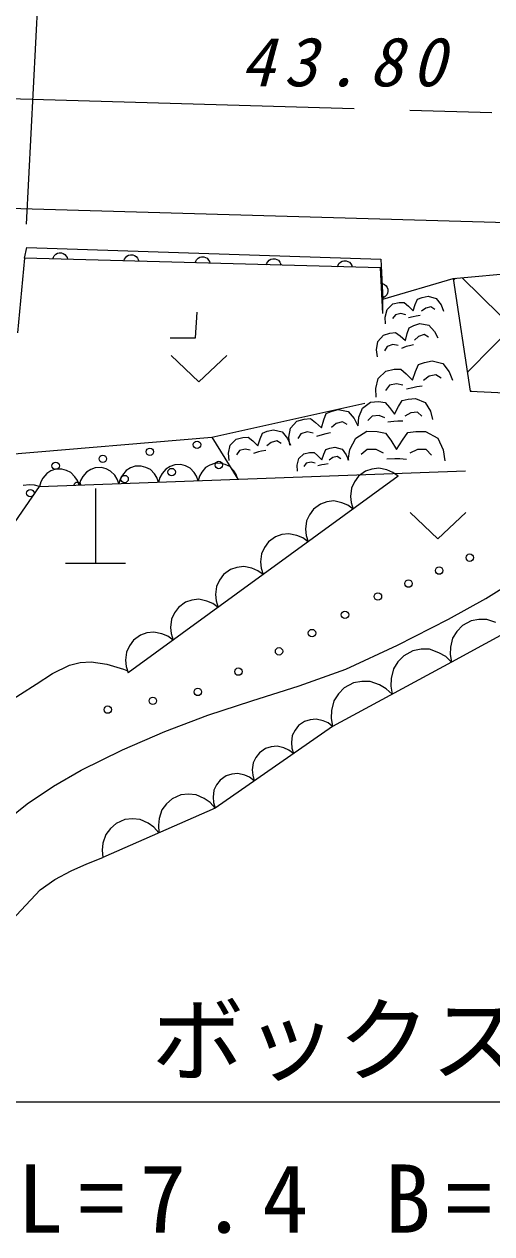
# Model space of a CAD drawing. Units: millimetres, scale not verified. Extents: x 40000 to 680000, y 20000 to 380000.
# Drawn here: x 257659 to 270232, y 237351 to 269850 of the extents above; entities that cross this region are included whole.
import ezdxf
from ezdxf.enums import TextEntityAlignment as Align

# ---------------------------------------------------------------- set-up
doc = ezdxf.new("R2010")
doc.units = ezdxf.units.MM
doc.header["$LTSCALE"] = 1000
doc.linetypes.add('CHAIN', pattern=[18.5, 12, -1.5, 3.5, -1.5])
doc.layers.add('S-SUV', color=7, linetype='Continuous', lineweight=13)
doc.styles.add('ＭＳ ゴシック', font='')
doc.styles.get('ＭＳ ゴシック').set_extended_font_data('MS Gothic')

msp = doc.modelspace()

# ---------------------------------------------------------------- linework, layer by layer
at = {"layer": 'S-SUV'}
for p, q in [((258038, 270766), (257713, 264478)), ((254197, 264991), (273534, 264439)), ((257670, 263567), (257484, 261560)), ((257670, 263567), (257733, 263850)), ((267237, 263300), (257670, 263567)), ((257733, 263850), (267247, 263537)), ((258427, 263546), (258444, 263592)), ((258427, 263546), (258444, 263592)), ((258444, 263592), (258469, 263630)), ((258444, 263592), (258469, 263630)), ((258469, 263630), (258509, 263673)), ((258469, 263630), (258509, 263673)), ((258509, 263673), (258553, 263696)), ((258509, 263673), (258553, 263696)), ((258553, 263696), (258601, 263708)), ((258553, 263696), (258601, 263708)), ((258601, 263708), (258663, 263706)), ((258601, 263708), (258663, 263706)), ((258663, 263706), (258709, 263691)), ((258663, 263706), (258709, 263691)), ((258709, 263691), (258753, 263666)), ((258709, 263691), (258753, 263666)), ((258753, 263666), (258790, 263621)), ((258753, 263666), (258790, 263621)), ((258790, 263621), (258813, 263581)), ((258790, 263621), (258813, 263581)), ((258813, 263581), (258827, 263535)), ((258813, 263581), (258827, 263535)), ((260358, 263538), (260383, 263576)), ((260358, 263538), (260383, 263576)), ((260383, 263576), (260422, 263619)), ((260383, 263576), (260422, 263619)), ((260422, 263619), (260467, 263642)), ((260422, 263619), (260467, 263642)), ((260467, 263642), (260514, 263655)), ((260467, 263642), (260514, 263655)), ((260514, 263655), (260576, 263653)), ((260514, 263655), (260576, 263653)), ((260576, 263653), (260623, 263638)), ((260576, 263653), (260623, 263638)), ((260623, 263638), (260666, 263612)), ((260623, 263638), (260666, 263612)), ((260666, 263612), (260704, 263567)), ((260666, 263612), (260704, 263567)), ((260704, 263567), (260727, 263528)), ((260704, 263567), (260727, 263528)), ((262296, 263523), (262335, 263566)), ((262296, 263523), (262335, 263566)), ((262335, 263566), (262380, 263589)), ((262335, 263566), (262380, 263589)), ((262380, 263589), (262427, 263601)), ((262380, 263589), (262427, 263601)), ((262427, 263601), (262489, 263600)), ((262427, 263601), (262489, 263600)), ((262489, 263600), (262536, 263584)), ((262489, 263600), (262536, 263584)), ((262536, 263584), (262579, 263559)), ((262536, 263584), (262579, 263559)), ((260340, 263493), (260358, 263538)), ((260340, 263493), (260358, 263538)), ((260727, 263528), (260740, 263481)), ((260727, 263528), (260740, 263481)), ((262254, 263439), (262271, 263485)), ((262254, 263439), (262271, 263485)), ((262271, 263485), (262296, 263523)), ((262271, 263485), (262296, 263523)), ((262579, 263559), (262617, 263514)), ((262579, 263559), (262617, 263514)), ((262617, 263514), (262640, 263474)), ((262617, 263514), (262640, 263474)), ((262640, 263474), (262654, 263428)), ((262640, 263474), (262654, 263428)), ((264167, 263386), (264185, 263431)), ((264167, 263386), (264185, 263431)), ((264185, 263431), (264210, 263469)), ((264185, 263431), (264210, 263469)), ((264210, 263469), (264249, 263512)), ((264210, 263469), (264249, 263512)), ((264249, 263512), (264294, 263535)), ((264249, 263512), (264294, 263535)), ((264294, 263535), (264341, 263548)), ((264294, 263535), (264341, 263548)), ((264341, 263548), (264403, 263546)), ((264341, 263548), (264403, 263546)), ((264403, 263546), (264449, 263531)), ((264403, 263546), (264449, 263531)), ((264449, 263531), (264493, 263506)), ((264449, 263531), (264493, 263506)), ((264493, 263506), (264531, 263460)), ((264493, 263506), (264531, 263460)), ((264531, 263460), (264553, 263421)), ((264531, 263460), (264553, 263421)), ((264553, 263421), (264567, 263374)), ((264553, 263421), (264567, 263374)), ((266081, 263332), (266098, 263378)), ((266081, 263332), (266098, 263378)), ((266098, 263378), (266123, 263416)), ((266098, 263378), (266123, 263416)), ((266123, 263416), (266162, 263459)), ((266123, 263416), (266162, 263459)), ((266162, 263459), (266207, 263482)), ((266162, 263459), (266207, 263482)), ((266207, 263482), (266254, 263494)), ((266207, 263482), (266254, 263494)), ((266254, 263494), (266316, 263493)), ((266254, 263494), (266316, 263493)), ((266316, 263493), (266363, 263477)), ((266316, 263493), (266363, 263477)), ((266363, 263477), (266406, 263452)), ((266363, 263477), (266406, 263452)), ((266406, 263452), (266444, 263407)), ((266406, 263452), (266444, 263407)), ((266444, 263407), (266467, 263367)), ((266444, 263407), (266467, 263367)), ((266467, 263367), (266481, 263321)), ((266467, 263367), (266481, 263321)), ((267305, 262078), (267237, 263300)), ((267247, 263537), (267298, 262463)), ((269197, 263018), (273162, 263371)), ((272336, 263297), (269577, 260498)), ((267298, 262463), (269197, 263018)), ((269197, 263018), (269653, 259990)), ((269258, 263023), (269204, 262969)), ((272679, 259840), (269433, 263039)), ((267260, 262889), (267307, 262875)), ((267260, 262889), (267307, 262875)), ((267307, 262875), (267347, 262853)), ((267307, 262875), (267347, 262853)), ((267347, 262853), (267393, 262818)), ((267347, 262853), (267393, 262818)), ((267393, 262818), (267420, 262775)), ((267393, 262818), (267420, 262775)), ((267429, 262620), (267407, 262574)), ((267429, 262620), (267407, 262574)), ((267420, 262775), (267436, 262729)), ((267420, 262775), (267436, 262729)), ((267440, 262667), (267429, 262620)), ((267440, 262667), (267429, 262620)), ((267436, 262729), (267440, 262667)), ((267436, 262729), (267440, 262667)), ((267328, 262507), (267283, 262489)), ((267328, 262507), (267283, 262489)), ((267305, 262078), (267298, 262463)), ((267365, 262533), (267328, 262507)), ((267365, 262533), (267328, 262507)), ((267407, 262574), (267365, 262533)), ((267407, 262574), (267365, 262533)), ((267414, 262185), (267570, 262333)), ((267570, 262333), (267738, 262370)), ((267738, 262370), (267877, 262372)), ((267877, 262372), (267988, 262277)), ((267988, 262277), (268115, 262145)), ((268115, 262145), (268175, 262322)), ((268175, 262322), (268238, 262463)), ((268238, 262463), (268360, 262506)), ((268360, 262506), (268516, 262540)), ((268516, 262540), (268738, 262482)), ((268738, 262482), (268869, 262310)), ((268869, 262310), (268935, 262140)), ((262268, 261423), (262308, 262110)), ((267361, 261981), (267414, 262185)), ((267372, 261799), (267361, 261981)), ((267642, 262042), (267562, 261939)), ((267787, 262074), (267642, 262042)), ((267917, 262040), (267787, 262074)), ((268120, 261991), (267992, 261959)), ((268202, 262009), (268120, 261991)), ((268309, 262024), (268202, 262009)), ((268454, 262223), (268342, 262137)), ((268595, 262254), (268454, 262223)), ((268700, 262183), (268595, 262254)), ((267958, 261541), (268011, 261696)), ((268011, 261696), (268136, 261753)), ((268136, 261753), (268298, 261804)), ((268298, 261804), (268538, 261764)), ((268538, 261764), (268694, 261594)), ((261580, 261424), (262268, 261423)), ((267129, 261103), (267166, 261324)), ((267166, 261324), (267317, 261496)), ((267317, 261496), (267491, 261551)), ((267491, 261551), (267638, 261566)), ((267638, 261566), (267764, 261476)), ((267764, 261476), (267911, 261349)), ((267911, 261349), (267958, 261541)), ((268263, 261463), (268152, 261362)), ((268409, 261509), (268263, 261463)), ((268527, 261444), (268409, 261509)), ((268694, 261594), (268779, 261421)), ((267158, 260911), (267129, 261103)), ((267421, 261194), (267346, 261077)), ((267571, 261242), (267421, 261194)), ((267711, 261219), (267571, 261242)), ((267931, 261186), (267799, 261140)), ((268016, 261212), (267931, 261186)), ((268128, 261239), (268016, 261212)), ((261607, 260946), (262357, 260238)), ((262357, 260238), (263107, 260946)), ((268177, 260519), (268259, 260704)), ((268259, 260704), (268419, 260761)), ((268419, 260761), (268624, 260807)), ((268624, 260807), (268915, 260732)), ((268915, 260732), (269089, 260507)), ((267111, 260066), (267180, 260334)), ((267180, 260334), (267384, 260530)), ((267384, 260530), (267604, 260580)), ((267604, 260580), (267786, 260582)), ((267786, 260582), (267932, 260459)), ((267932, 260459), (268100, 260287)), ((268100, 260287), (268177, 260519)), ((268544, 260391), (268397, 260278)), ((268729, 260432), (268544, 260391)), ((268868, 260340), (268729, 260432)), ((269089, 260507), (269176, 260285)), ((267126, 259828), (267111, 260066)), ((267480, 260148), (267376, 260012)), ((267669, 260191), (267480, 260148)), ((267840, 260148), (267669, 260191)), ((268107, 260084), (267939, 260041)), ((268215, 260108), (268107, 260084)), ((268355, 260128), (268215, 260108)), ((269678, 259989), (269649, 260018)), ((269653, 259990), (281330, 259452)), ((262706, 258755), (266822, 259670)), ((266756, 259533), (266973, 259692)), ((266973, 259692), (267188, 259710)), ((267188, 259710), (267360, 259689)), ((267360, 259689), (267482, 259553)), ((267720, 259578), (267822, 259742)), ((267822, 259742), (267980, 259776)), ((267980, 259776), (268179, 259792)), ((268179, 259792), (268444, 259684)), ((268444, 259684), (268579, 259449)), ((265711, 259217), (265775, 259388)), ((265775, 259388), (265916, 259448)), ((265916, 259448), (266099, 259500)), ((266099, 259500), (266366, 259448)), ((266366, 259448), (266535, 259254)), ((266656, 259289), (266756, 259533)), ((267482, 259553), (267617, 259369)), ((267617, 259369), (267720, 259578)), ((268050, 259410), (267897, 259322)), ((268230, 259425), (268050, 259410)), ((268349, 259320), (268230, 259425)), ((268579, 259449), (268633, 259228)), ((264820, 258998), (264993, 259185)), ((264993, 259185), (265190, 259241)), ((265190, 259241), (265354, 259254)), ((265354, 259254), (265493, 259150)), ((265493, 259150), (265653, 259003)), ((265653, 259003), (265711, 259217)), ((266049, 259121), (265922, 259011)), ((266214, 259168), (266049, 259121)), ((266344, 259091), (266214, 259168)), ((266535, 259254), (266625, 259058)), ((266640, 259062), (266656, 259289)), ((267014, 259319), (266899, 259204)), ((267199, 259334), (267014, 259319)), ((267355, 259272), (267199, 259334)), ((267598, 259177), (267434, 259158)), ((267703, 259186), (267598, 259177)), ((267838, 259187), (267703, 259186)), ((257178, 258285), (262706, 258755)), ((262706, 258755), (263407, 257625)), ((263200, 258540), (263361, 258703)), ((263361, 258703), (263538, 258747)), ((263538, 258747), (263685, 258753)), ((263685, 258753), (263806, 258657)), ((263945, 258521), (264003, 258710)), ((264003, 258710), (264066, 258862)), ((264066, 258862), (264193, 258911)), ((264193, 258911), (264358, 258953)), ((264358, 258953), (264595, 258898)), ((264595, 258898), (264741, 258720)), ((264741, 258720), (264816, 258542)), ((264771, 258752), (264820, 258998)), ((264798, 258537), (264771, 258752)), ((265100, 258845), (265013, 258717)), ((265269, 258894), (265100, 258845)), ((265426, 258864), (265269, 258894)), ((265670, 258820), (265521, 258773)), ((265766, 258848), (265670, 258820)), ((265892, 258874), (265766, 258848)), ((266416, 258425), (266573, 258730)), ((266573, 258730), (266873, 258911)), ((266873, 258911), (267153, 258909)), ((267153, 258909), (267373, 258862)), ((267373, 258862), (267515, 258673)), ((267827, 258678), (267978, 258879)), ((267978, 258879), (268186, 258903)), ((268186, 258903), (268446, 258902)), ((268446, 258902), (268777, 258731)), ((268777, 258731), (268925, 258412)), ((263150, 258321), (263200, 258540)), ((263446, 258395), (263365, 258283)), ((263599, 258434), (263446, 258395)), ((263738, 258403), (263599, 258434)), ((263806, 258657), (263945, 258521)), ((264042, 258378), (263956, 258357)), ((264156, 258398), (264042, 258378)), ((264303, 258615), (264186, 258520)), ((264451, 258652), (264303, 258615)), ((264566, 258580), (264451, 258652)), ((265711, 258297), (265767, 258420)), ((265767, 258420), (265874, 258457)), ((265874, 258457), (266011, 258486)), ((266011, 258486), (266204, 258435)), ((266204, 258435), (266319, 258284)), ((266368, 258133), (266416, 258425)), ((266884, 258423), (266720, 258287)), ((267124, 258422), (266884, 258423)), ((267319, 258323), (267124, 258422)), ((267515, 258673), (267670, 258419)), ((267670, 258419), (267827, 258678)), ((268236, 258422), (268027, 258326)), ((268470, 258421), (268236, 258422)), ((268612, 258271), (268470, 258421)), ((268925, 258412), (268968, 258119)), ((262774, 258051), (262650, 258006)), ((262939, 258057), (262774, 258051)), ((263066, 258021), (262939, 258057)), ((263167, 258128), (263150, 258321)), ((263956, 258357), (263821, 258318)), ((264997, 258002), (265045, 258181)), ((265045, 258181), (265182, 258310)), ((265244, 258055), (265174, 257965)), ((265182, 258310), (265330, 258341)), ((265371, 258082), (265244, 258055)), ((265330, 258341), (265451, 258342)), ((265484, 258052), (265371, 258082)), ((265451, 258342), (265548, 258259)), ((265548, 258259), (265658, 258143)), ((265658, 258143), (265711, 258297)), ((265955, 258210), (265857, 258135)), ((266078, 258236), (265955, 258210)), ((266171, 258173), (266078, 258236)), ((266319, 258284), (266376, 258135)), ((267623, 258172), (267409, 258167)), ((267760, 258171), (267623, 258172)), ((267935, 258157), (267760, 258171)), ((258069, 257426), (269523, 257853)), ((258264, 257778), (258165, 257657)), ((258379, 257847), (258264, 257778)), ((258503, 257892), (258379, 257847)), ((258669, 257898), (258503, 257892)), ((258796, 257862), (258669, 257898)), ((258916, 257803), (258796, 257862)), ((259024, 257689), (258916, 257803)), ((259332, 257818), (259232, 257697)), ((259447, 257887), (259332, 257818)), ((259571, 257931), (259447, 257887)), ((259736, 257938), (259571, 257931)), ((259863, 257902), (259736, 257938)), ((259983, 257842), (259863, 257902)), ((260092, 257729), (259983, 257842)), ((260160, 257627), (260092, 257729)), ((260300, 257737), (260242, 257630)), ((260400, 257858), (260300, 257737)), ((260515, 257926), (260400, 257858)), ((260639, 257971), (260515, 257926)), ((260804, 257977), (260639, 257971)), ((260931, 257942), (260804, 257977)), ((261051, 257882), (260931, 257942)), ((261159, 257769), (261051, 257882)), ((261227, 257667), (261159, 257769)), ((261367, 257776), (261310, 257670)), ((261467, 257898), (261367, 257776)), ((261582, 257966), (261467, 257898)), ((261706, 258011), (261582, 257966)), ((261872, 258017), (261706, 258011)), ((261998, 257982), (261872, 258017)), ((262118, 257922), (261998, 257982)), ((262227, 257808), (262118, 257922)), ((262295, 257707), (262227, 257808)), ((262435, 257816), (262377, 257710)), ((262535, 257938), (262435, 257816)), ((262650, 258006), (262535, 257938)), ((263186, 257962), (263066, 258021)), ((263294, 257848), (263186, 257962)), ((263362, 257747), (263294, 257848)), ((263407, 257625), (263362, 257747)), ((265006, 257843), (264997, 258002)), ((265662, 258008), (265550, 257980)), ((265734, 258023), (265662, 258008)), ((265828, 258036), (265734, 258023)), ((266832, 257838), (266645, 257702)), ((267007, 257896), (266832, 257838)), ((267193, 257920), (267007, 257896)), ((267408, 257873), (267193, 257920)), ((267566, 257808), (267408, 257873)), ((267713, 257702), (267566, 257808)), ((256744, 255506), (258069, 257426)), ((257800, 257474), (257630, 257453)), ((257934, 257467), (257800, 257474)), ((258069, 257426), (257934, 257467)), ((258107, 257551), (258069, 257426)), ((258165, 257657), (258107, 257551)), ((259092, 257587), (259024, 257689)), ((259137, 257466), (259092, 257587)), ((259175, 257591), (259137, 257466)), ((259232, 257697), (259175, 257591)), ((260204, 257506), (260160, 257627)), ((260242, 257630), (260204, 257506)), ((267713, 257702), (260455, 252420)), ((261272, 257546), (261227, 257667)), ((261310, 257670), (261272, 257546)), ((262339, 257585), (262295, 257707)), ((262377, 257710), (262339, 257585)), ((266536, 257553), (266455, 257383)), ((266645, 257702), (266536, 257553)), ((259574, 257372), (259574, 255372)), ((266455, 257383), (266434, 257164)), ((266434, 257164), (266451, 256996)), ((265435, 256821), (265326, 256672)), ((265623, 256958), (265435, 256821)), ((265798, 257016), (265623, 256958)), ((265984, 257040), (265798, 257016)), ((266198, 256993), (265984, 257040)), ((266357, 256928), (266198, 256993)), ((266503, 256822), (266357, 256928)), ((266451, 256996), (266503, 256822)), ((265246, 256503), (265225, 256284)), ((265326, 256672), (265246, 256503)), ((268034, 256727), (268784, 256019)), ((268784, 256019), (269534, 256727)), ((264588, 256135), (264413, 256077)), ((264774, 256160), (264588, 256135)), ((264989, 256112), (264774, 256160)), ((265147, 256047), (264989, 256112)), ((265225, 256284), (265241, 256116)), ((265241, 256116), (265294, 255941)), ((264116, 255792), (264036, 255623)), ((264225, 255941), (264116, 255792)), ((264413, 256077), (264225, 255941)), ((265294, 255941), (265147, 256047)), ((264036, 255623), (264015, 255404)), ((258769, 255372), (260379, 255372)), ((263203, 255197), (263016, 255061)), ((263378, 255255), (263203, 255197)), ((263564, 255279), (263378, 255255)), ((263779, 255232), (263564, 255279)), ((263938, 255167), (263779, 255232)), ((264084, 255061), (263938, 255167)), ((264015, 255404), (264031, 255235)), ((264031, 255235), (264084, 255061)), ((262907, 254912), (262826, 254742)), ((263016, 255061), (262907, 254912)), ((270073, 254423), (271046, 255029)), ((262826, 254742), (262805, 254524)), ((262805, 254524), (262822, 254355)), ((261806, 254180), (261697, 254032)), ((261994, 254317), (261806, 254180)), ((262169, 254375), (261994, 254317)), ((262355, 254399), (262169, 254375)), ((262569, 254352), (262355, 254399)), ((262728, 254287), (262569, 254352)), ((262874, 254181), (262728, 254287)), ((262822, 254355), (262874, 254181)), ((269068, 253868), (270073, 254423)), ((272168, 254360), (269150, 252708)), ((261617, 253862), (261596, 253643)), ((261697, 254032), (261617, 253862)), ((267696, 253167), (269068, 253868)), ((269675, 253819), (269441, 253691)), ((269883, 253859), (269675, 253819)), ((270098, 253859), (269883, 253859)), ((270337, 253774), (270098, 253859)), ((260959, 253495), (260784, 253437)), ((261145, 253519), (260959, 253495)), ((261360, 253472), (261145, 253519)), ((261596, 253643), (261612, 253475)), ((269294, 253537), (269178, 253355)), ((269441, 253691), (269294, 253537)), ((260597, 253300), (260487, 253151)), ((260784, 253437), (260597, 253300)), ((261518, 253407), (261360, 253472)), ((261665, 253300), (261518, 253407)), ((261612, 253475), (261665, 253300)), ((266310, 252525), (267696, 253167)), ((269178, 253355), (269122, 253109)), ((260407, 252982), (260386, 252763)), ((260487, 253151), (260407, 252982)), ((267865, 252881), (267709, 252720)), ((268112, 253015), (267865, 252881)), ((268333, 253056), (268112, 253015)), ((268560, 253055), (268333, 253056)), ((268811, 252963), (268560, 253055)), ((268991, 252859), (268811, 252963)), ((269150, 252708), (268991, 252859)), ((269122, 253109), (269115, 252914)), ((269115, 252914), (269150, 252708)), ((258421, 252404), (258877, 252627)), ((258877, 252627), (259163, 252704)), ((259163, 252704), (259456, 252721)), ((259456, 252721), (259885, 252653)), ((259885, 252653), (260332, 252519)), ((260332, 252519), (260372, 252506)), ((260386, 252763), (260402, 252594)), ((260402, 252594), (260455, 252420)), ((265055, 252069), (266310, 252525)), ((269150, 252708), (265952, 250983)), ((267585, 252529), (267524, 252269)), ((267709, 252720), (267585, 252529)), ((257984, 252120), (258421, 252404)), ((260372, 252506), (260421, 252489)), ((266734, 252194), (266514, 252152)), ((266961, 252193), (266734, 252194)), ((267212, 252101), (266961, 252193)), ((267524, 252269), (267516, 252064)), ((257139, 251581), (257984, 252120)), ((263778, 251670), (265055, 252069)), ((266266, 252019), (266110, 251857)), ((266514, 252152), (266266, 252019)), ((267392, 251997), (267212, 252101)), ((267551, 251845), (267392, 251997)), ((267516, 252064), (267551, 251845)), ((262600, 251286), (263778, 251670)), ((265986, 251667), (265925, 251407)), ((266110, 251857), (265986, 251667)), ((261442, 250845), (262600, 251286)), ((265925, 251407), (265917, 251201)), ((265952, 250983), (262791, 248791)), ((265037, 251004), (264941, 250878)), ((265200, 251117), (265037, 251004)), ((265352, 251163), (265200, 251117)), ((265511, 251180), (265352, 251163)), ((265694, 251136), (265511, 251180)), ((265829, 251077), (265694, 251136)), ((265952, 250983), (265829, 251077)), ((265917, 251201), (265952, 250983)), ((260303, 250352), (261442, 250845)), ((264868, 250735), (264846, 250548)), ((264941, 250878), (264868, 250735)), ((259190, 249804), (260303, 250352)), ((263983, 250273), (263887, 250148)), ((264146, 250386), (263983, 250273)), ((264298, 250433), (264146, 250386)), ((264457, 250450), (264298, 250433)), ((264641, 250405), (264457, 250450)), ((264775, 250346), (264641, 250405)), ((264899, 250252), (264775, 250346)), ((264846, 250548), (264857, 250403)), ((264857, 250403), (264899, 250252)), ((263814, 250004), (263792, 249817)), ((263887, 250148), (263814, 250004)), ((258445, 249378), (259190, 249804)), ((263092, 249656), (262929, 249543)), ((263244, 249702), (263092, 249656)), ((263403, 249719), (263244, 249702)), ((263587, 249675), (263403, 249719)), ((263721, 249616), (263587, 249675)), ((263845, 249522), (263721, 249616)), ((263792, 249817), (263803, 249672)), ((263803, 249672), (263845, 249522)), ((257743, 248906), (258445, 249378)), ((262761, 249274), (262738, 249086)), ((262833, 249417), (262761, 249274)), ((262929, 249543), (262833, 249417)), ((261640, 249041), (261488, 248906)), ((261874, 249144), (261640, 249041)), ((262076, 249166), (261874, 249144)), ((262282, 249148), (262076, 249166)), ((262502, 249047), (262282, 249148)), ((262658, 248940), (262502, 249047)), ((262791, 248791), (262658, 248940)), ((262738, 249086), (262749, 248942)), ((262749, 248942), (262791, 248791)), ((256822, 248172), (257743, 248906)), ((262791, 248791), (259773, 247462)), ((261361, 248743), (261287, 248512)), ((261488, 248906), (261361, 248743)), ((260131, 248376), (259979, 248242)), ((260365, 248479), (260131, 248376)), ((260567, 248501), (260365, 248479)), ((260773, 248484), (260567, 248501)), ((260993, 248382), (260773, 248484)), ((261149, 248275), (260993, 248382)), ((261287, 248512), (261266, 248327)), ((261266, 248327), (261282, 248127)), ((259852, 248078), (259778, 247847)), ((259979, 248242), (259852, 248078)), ((261282, 248127), (261149, 248275)), ((259778, 247847), (259756, 247662)), ((259756, 247662), (259773, 247462)), ((259341, 247291), (259773, 247462)), ((258485, 246871), (258920, 247105)), ((258920, 247105), (259341, 247291)), ((258093, 246593), (258485, 246871)), ((256845, 245269), (258093, 246593)), ((257066, 240901), (284489, 240901))]:
    msp.add_line(p, q, dxfattribs=at)
at = {"layer": 'S-SUV', "linetype": 'CHAIN'}
msp.add_line((199055, 269516), (270230, 267479), dxfattribs=at)
at = {"layer": 'S-SUV'}
for centre in [(261039, 258362), (262306, 258550), (258506, 257984), (259772, 258173), (262892, 258006), (260359, 257629), (261625, 257817), (257825, 257251), (269639, 255517), (268816, 255169), (267993, 254820), (267170, 254472), (266284, 253982), (265398, 253491), (264511, 253001), (263419, 252455), (262328, 251909), (261117, 251671), (259906, 251434)]:
    msp.add_circle(centre, 99.5, dxfattribs=at)
msp.add_arc((259092, 257440), 99.5, 16.2547, 168.0112, dxfattribs=at)

# ---------------------------------------------------------------- texts
at = {"layer": 'S-SUV', "style": 'ＭＳ ゴシック'}
msp.add_text('ボックスカルバート', height=1833, dxfattribs=at).set_placement((261080, 241094), align=Align.BOTTOM_LEFT)
at = {"layer": 'S-SUV', "attachment_point": 7, "style": 'ＭＳ ゴシック'}
for s, insert, char_height in [('\\T1.28;\\Q15;43.80', (263473, 268159), 1320), ('\\T1.32;L=7.4\\~B=1.4\\~H=0.7', (257471, 237351), 1833)]:
    msp.add_mtext(s, dxfattribs=dict(at, insert=insert, char_height=char_height))

doc.saveas('drawing.dxf')
